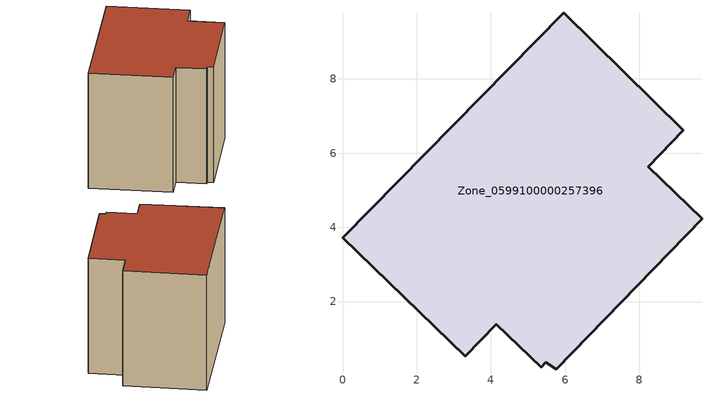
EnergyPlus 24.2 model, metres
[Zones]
Zone_0599100000257396
 floor ground (C_G): 5.76,0.17 5.48,0.37 5.36,0.23 4.15,1.39 3.31,0.52 0,3.72 5.96,9.79 9.19,6.62 8.24,5.63 9.69,4.23 z0
 wall outside (C_F): 5.96,9.79 0,3.72 3.31,0.52 4.15,1.39 5.36,0.23 5.48,0.37 5.76,0.17 9.69,4.23 8.24,5.63 9.19,6.62 5.96,9.79 z0:6.81
 roof outside (C_R): 5.48,0.37 5.76,0.17 9.69,4.23 8.24,5.63 9.19,6.62 5.96,9.79 0,3.72 3.31,0.52 4.15,1.39 5.36,0.23 z6.81
[BUILDING]
Pand.0599100000257396: North Axis=0; Terrain=City; Loads Convergence Tolerance Value=0.04; Temperature Convergence Tolerance Value=0.4; Solar Distribution=FullExterior; Maximum Number of Warmup Days=25; Minimum Number of Warmup Days=1
[Site:Location]
Rotterdam.The.Hague.AP_ZH_NLD Design_Conditions: Latitude=51.96; Longitude=4.45; Time Zone=1; Elevation=-4.5
[SITE:GROUNDTEMPERATURE:BUILDINGSURFACE]
18, 18, 18, 18, 18, 18, 18, 18, 18, 18, 18, 18
[MATERIAL] Thermal Absorptance=0.9; Solar Absorptance=0.7; Visible Absorptance=0.7
Name | Roughness | Thickness | Conductivity | Density | Specific Heat
G.TI.1946 | MediumSmooth | 0.15 | 1 | 540 | 1210
F.TI.1946 | Rough | 0.3 | 0.857143 | 1920 | 840
R.TI.1946 | MediumRough | 0.2 | 0.1 | 1500 | 1000
[CONSTRUCTION]
C_G: G.TI.1946
C_F: F.TI.1946
C_R: R.TI.1946
[ZONE]
Zone_0599100000257396: Type=1; Multiplier=1; Ceiling Height=Autocalculate; Volume=Autocalculate; Floor Area=autocalculate; Part of Total Floor Area=Yes
[ZONEINFILTRATION:DESIGNFLOWRATE]
Infil_Zone_0599100000257396: Zone or ZoneList or Space or SpaceList=Zone_0599100000257396; Schedule=AlwaysOn; Design Flow Rate Calculation Method=Flow/Area; Flow Rate per Floor Area=0.003; Constant Term Coefficient=1; Temperature Term Coefficient=0; Velocity Term Coefficient=0; Velocity Squared Term Coefficient=0
[HVACTEMPLATE:ZONE:IDEALLOADSAIRSYSTEM]
Zone_0599100000257396: Maximum Heating Supply Air Temperature=50; Minimum Cooling Supply Air Temperature=13; Maximum Heating Supply Air Humidity Ratio=0.0156; Minimum Cooling Supply Air Humidity Ratio=0.0077; Heating Limit=NoLimit; Cooling Limit=NoLimit; Dehumidification Control Type=ConstantSensibleHeatRatio; Cooling Sensible Heat Ratio=0.7; Dehumidification Setpoint=60; Humidification Control Type=None; Humidification Setpoint=30; Outdoor Air Method=None; Outdoor Air Flow Rate per Person=0.00944; Outdoor Air Flow Rate per Zone Floor Area=0; Outdoor Air Flow Rate per Zone=0; Demand Controlled Ventilation Type=None; Outdoor Air Economizer Type=NoEconomizer; Heat Recovery Type=None; Sensible Heat Recovery Effectiveness=0.7; Latent Heat Recovery Effectiveness=0.65
[ZONECONTROL:THERMOSTAT]
ThermostatControl_Zone_0599100000257396: Zone or ZoneList=Zone_0599100000257396; Control Type Schedule=DualSetpointControlType; Control 1=Thermostat_Zone_0599100000257396; Temperature Difference Between Cutout And Setpoint=0
[THERMOSTATSETPOINT:DUALSETPOINT]
Thermostat_Zone_0599100000257396: Heating Setpoint Temperature Schedule=HeatingSetpoint_Zone_0599100000257396; Cooling Setpoint Temperature Schedule=CoolingSetpoint_Zone_0599100000257396
[SCHEDULE:COMPACT]
HeatingSetpoint_Zone_0599100000257396: Through: 12/31, For: AllDays, Until: 24:00, 21
CoolingSetpoint_Zone_0599100000257396: Through: 12/31, For: AllDays, Until: 24:00, 24
DualSetpointControlType: Through: 12/31, For: AllDays, Until: 24:00, 4
AlwaysOn: Through: 12/31, For: AllDays, Until: 24:00, 1
